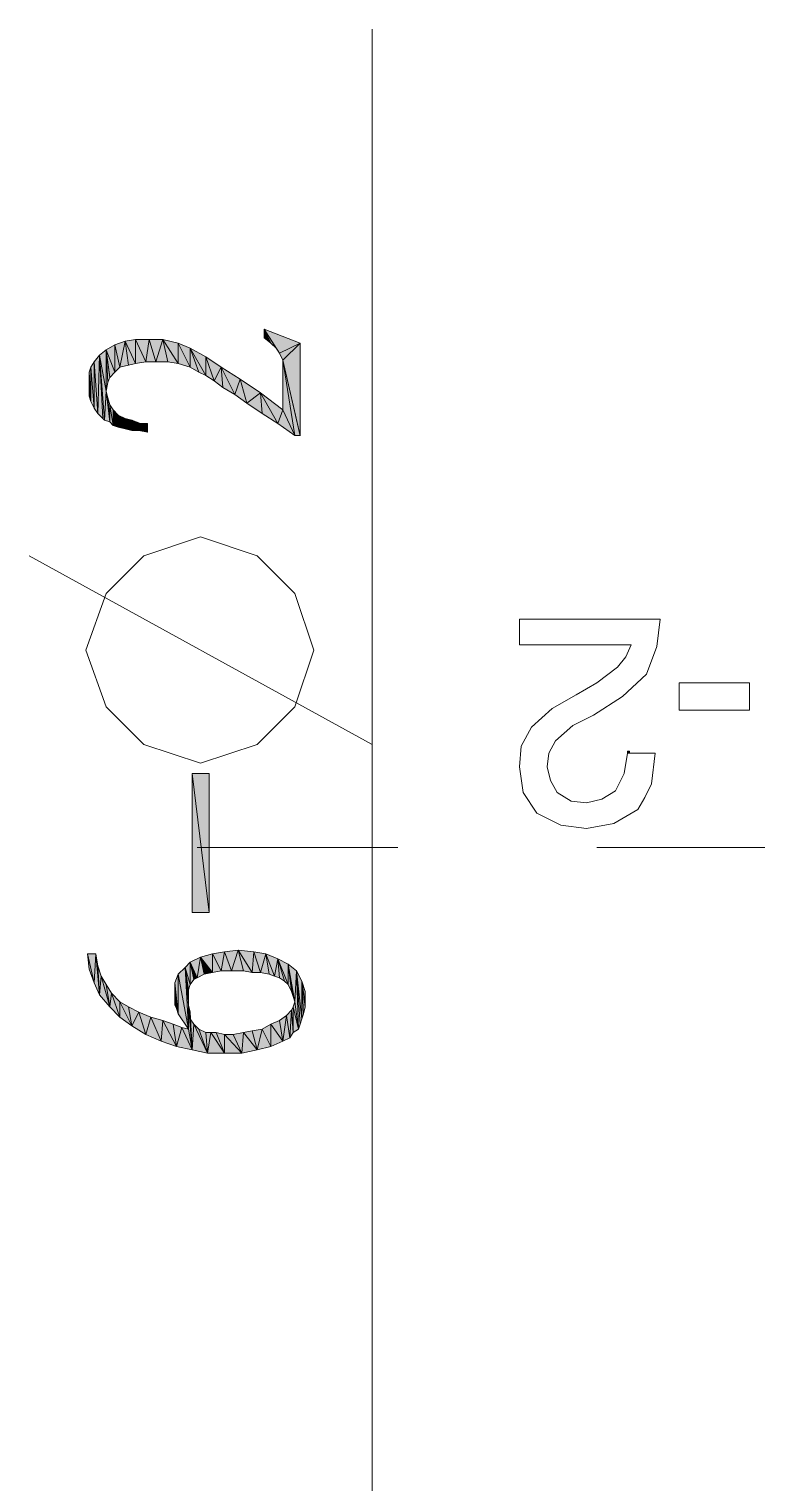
# Model space of a CAD drawing. Header units: inches. Extents: x 11 to 682, y 148 to 1119.
# Drawn here: x 216.4 to 241.9, y 561.8 to 612.7 of the extents above; entities that cross this region are included whole.
import ezdxf

# ---------------------------------------------------------------- set-up
doc = ezdxf.new("R2010")
doc.units = ezdxf.units.IN
doc.header["$MEASUREMENT"] = 0
doc.layers.add('图层 1', color=7, linetype='Continuous')

msp = doc.modelspace()

# ---------------------------------------------------------------- hatches: boundary and pattern name
at = {"layer": '图层 1', "true_color": 0xffffff}
for points in [[(224.64, 602.16), (224.88, 601.68), (224.64, 601.86)], [(225.06, 601.5), (224.88, 601.68), (224.64, 602.16)], [(225.18, 601.32), (225.06, 601.5), (224.64, 602.16)], [(225.18, 601.32), (224.64, 602.16), (225.9, 601.68)], [(219.42, 600.66), (219.12, 601.439), (219.42, 601.62)], [(219.6, 600.84), (219.42, 601.62), (219.78, 601.74)], [(219.42, 601.62), (219.6, 600.84), (219.42, 600.66)], [(219.78, 601.74), (219.9, 600.9), (219.6, 600.84)], [(220.14, 600.96), (219.78, 601.74), (220.14, 601.8)], [(220.14, 600.96), (219.9, 600.9), (219.78, 601.74)], [(220.14, 601.8), (220.5, 601.02), (220.14, 600.96)], [(220.5, 601.02), (220.14, 601.8), (220.62, 601.8)], [(220.62, 601.8), (220.86, 601.02), (220.5, 601.02)], [(220.86, 601.02), (220.62, 601.8), (221.1, 601.8)], [(221.1, 601.8), (221.28, 601.02), (220.86, 601.02)], [(221.64, 600.96), (221.28, 601.02), (221.1, 601.8)], [(221.64, 600.96), (221.1, 601.8), (221.64, 601.68)], [(221.64, 601.68), (222.06, 600.84), (221.64, 600.96)], [(222.06, 600.84), (221.64, 601.68), (222.06, 601.5)], [(225.9, 601.68), (225.3, 601.08), (225.18, 601.32)], [(225.9, 601.68), (225.9, 598.439), (225.3, 601.08)], [(218.82, 599.22), (218.7, 601.02), (218.88, 601.26)], [(218.88, 601.26), (219, 599.04), (218.82, 599.22)], [(219.12, 600), (218.88, 601.26), (219.12, 601.439)], [(219.06, 598.98), (219, 599.04), (218.88, 601.26)], [(219.12, 600), (219.06, 598.98), (218.88, 601.26)], [(219.12, 601.44), (219.18, 600.3), (219.12, 600)], [(219.24, 600.48), (219.18, 600.3), (219.12, 601.439)], [(219.42, 600.66), (219.24, 600.479), (219.12, 601.439)], [(222.06, 601.5), (222.36, 600.66), (222.06, 600.84)], [(222.6, 600.54), (222.36, 600.66), (222.06, 601.5)], [(222.6, 600.54), (222.06, 601.5), (222.6, 601.2)], [(222.6, 601.2), (222.9, 600.36), (222.6, 600.54)], [(222.9, 600.36), (222.6, 601.2), (223.14, 600.84)], [(225.3, 599.34), (225.3, 601.08), (225.72, 598.44)], [(225.9, 598.44), (225.72, 598.44), (225.3, 601.08)], [(218.58, 599.64), (218.52, 600.66), (218.58, 600.84)], [(218.52, 600.24), (218.52, 600.66), (218.58, 599.64)], [(218.7, 599.4), (218.58, 600.84), (218.7, 601.02)], [(218.58, 600.84), (218.7, 599.4), (218.58, 599.64)], [(218.7, 601.02), (218.82, 599.22), (218.7, 599.4)], [(223.14, 600.84), (223.2, 600.12), (222.9, 600.36)], [(223.62, 599.88), (223.2, 600.12), (223.14, 600.84)], [(223.62, 599.88), (223.14, 600.84), (223.8, 600.42)], [(218.52, 600.24), (218.58, 599.64), (218.52, 599.82)], [(223.8, 600.42), (224.04, 599.58), (223.62, 599.88)], [(224.04, 599.58), (223.8, 600.42), (224.52, 599.94)], [(219.12, 600), (219.24, 598.92), (219.06, 598.98)], [(219.12, 600), (219.18, 599.76), (219.24, 598.92)], [(219.24, 598.92), (219.18, 599.76), (219.24, 599.52)], [(224.52, 599.94), (224.58, 599.22), (224.04, 599.58)], [(225.12, 598.86), (224.58, 599.22), (224.52, 599.939)], [(225.12, 598.86), (224.52, 599.939), (225.3, 599.34)], [(219.24, 599.52), (219.36, 598.8), (219.24, 598.92)], [(219.36, 598.8), (219.24, 599.52), (219.36, 599.34)], [(219.36, 599.34), (219.54, 598.74), (219.36, 598.8)], [(219.54, 598.74), (219.36, 599.34), (219.54, 599.16)], [(219.54, 599.16), (219.78, 598.68), (219.54, 598.74)], [(219.78, 598.68), (219.54, 599.16), (219.78, 599.04)], [(219.78, 599.04), (220.02, 598.62), (219.78, 598.68)], [(220.02, 598.62), (219.78, 599.04), (220.02, 598.98)], [(225.3, 599.34), (225.72, 598.44), (225.12, 598.86)], [(220.02, 598.98), (220.26, 598.62), (220.02, 598.62)], [(220.26, 598.62), (220.02, 598.98), (220.32, 598.86)], [(220.32, 598.86), (220.56, 598.56), (220.26, 598.62)], [(220.56, 598.56), (220.32, 598.86), (220.56, 598.86)], [(222.12, 586.62), (222.72, 581.76), (222.12, 581.76)], [(222.72, 581.76), (222.12, 586.62), (222.72, 586.62)], [(218.7, 579.3), (218.52, 579.78), (218.46, 580.32)], [(218.7, 579.3), (218.46, 580.32), (218.76, 580.32)], [(218.76, 580.32), (218.88, 578.88), (218.7, 579.3)], [(218.76, 580.32), (218.82, 579.9), (218.88, 578.88)], [(222.3, 579.48), (222.06, 580.02), (222.42, 580.2)], [(222.42, 580.2), (222.54, 579.6), (222.3, 579.48)], [(222.84, 579.66), (222.42, 580.2), (222.84, 580.32)], [(222.84, 579.66), (222.54, 579.6), (222.42, 580.2)], [(223.14, 579.72), (222.84, 580.32), (223.26, 580.38)], [(222.84, 580.32), (223.14, 579.72), (222.84, 579.66)], [(223.26, 580.38), (223.5, 579.72), (223.14, 579.72)], [(223.5, 579.72), (223.26, 580.38), (223.74, 580.439)], [(223.74, 580.44), (223.92, 579.72), (223.5, 579.72)], [(224.22, 579.66), (223.92, 579.72), (223.74, 580.439)], [(224.22, 579.66), (223.74, 580.439), (224.28, 580.38)], [(224.28, 580.38), (224.52, 579.66), (224.22, 579.66)], [(224.52, 579.66), (224.28, 580.38), (224.7, 580.32)], [(224.7, 580.32), (224.82, 579.6), (224.52, 579.66)], [(225, 579.54), (224.82, 579.6), (224.7, 580.32)], [(225, 579.54), (224.7, 580.32), (225.12, 580.14)], [(218.88, 578.88), (218.82, 579.9), (218.94, 579.54)], [(221.64, 579.6), (221.88, 579.84), (222, 577.68)], [(222.06, 579.24), (221.88, 579.84), (222.06, 580.02)], [(222, 578.52), (222, 577.68), (221.88, 579.84)], [(222, 578.88), (222, 578.52), (221.88, 579.84)], [(222, 579.06), (222, 578.88), (221.88, 579.84)], [(222.06, 579.24), (222, 579.06), (221.88, 579.84)], [(222.06, 580.02), (222.18, 579.42), (222.06, 579.24)], [(222.3, 579.48), (222.18, 579.42), (222.06, 580.02)], [(225.12, 580.14), (225.18, 579.48), (225, 579.54)], [(225.36, 579.36), (225.18, 579.48), (225.12, 580.14)], [(225.48, 579.24), (225.36, 579.36), (225.12, 580.14)], [(225.48, 579.24), (225.12, 580.14), (225.48, 579.96)], [(225.48, 579.96), (225.6, 579), (225.48, 579.24)], [(225.66, 578.82), (225.6, 579), (225.48, 579.96)], [(225.72, 578.64), (225.66, 578.82), (225.48, 579.96)], [(225.72, 578.64), (225.48, 579.96), (225.78, 579.72)], [(225.72, 578.64), (225.78, 579.72), (225.84, 577.68)], [(225.9, 577.86), (225.84, 577.68), (225.78, 579.72)], [(225.96, 578.04), (225.9, 577.86), (225.78, 579.72)], [(225.96, 578.04), (225.78, 579.72), (225.96, 579.36)], [(218.94, 579.54), (219.24, 578.46), (218.88, 578.88)], [(218.94, 579.54), (219.12, 579.24), (219.24, 578.46)], [(219.24, 578.46), (219.12, 579.24), (219.3, 578.94)], [(221.64, 578.22), (221.52, 579.3), (221.64, 579.6)], [(221.52, 579), (221.52, 579.3), (221.58, 578.4)], [(221.64, 578.22), (221.58, 578.4), (221.52, 579.3)], [(221.64, 579.6), (222, 577.68), (221.64, 578.22)], [(225.96, 579.36), (226.02, 578.22), (225.96, 578.04)], [(226.08, 578.46), (226.02, 578.22), (225.96, 579.36)], [(226.08, 578.58), (226.08, 578.46), (225.96, 579.36)], [(226.08, 578.58), (225.96, 579.36), (226.08, 579)], [(219.3, 578.94), (219.6, 578.1), (219.24, 578.46)], [(219.6, 578.1), (219.3, 578.939), (219.6, 578.64)], [(221.52, 578.76), (221.52, 579), (221.58, 578.4)], [(221.52, 578.76), (221.58, 578.4), (221.52, 578.52)], [(219.6, 578.64), (219.9, 578.46), (220.02, 577.8)], [(219.6, 578.64), (220.02, 577.8), (219.6, 578.1)], [(220.02, 577.8), (219.9, 578.46), (220.26, 578.28)], [(220.26, 578.28), (220.5, 577.5), (220.02, 577.8)], [(220.5, 577.5), (220.26, 578.28), (220.68, 578.1)], [(222, 578.52), (222.06, 578.28), (222.12, 576.96)], [(222, 577.68), (222, 578.52), (222.12, 576.96)], [(222.06, 578.28), (222.06, 578.04), (222.12, 576.96)], [(225.54, 577.38), (225.42, 578.16), (225.6, 578.34)], [(225.6, 578.34), (225.66, 577.56), (225.54, 577.38)], [(225.66, 577.56), (225.6, 578.34), (225.66, 578.46)], [(225.66, 578.46), (225.72, 578.64), (225.84, 577.68)], [(225.66, 578.46), (225.84, 577.68), (225.66, 577.56)], [(220.68, 578.1), (221.04, 577.26), (220.5, 577.5)], [(221.04, 577.26), (220.68, 578.1), (221.1, 577.98)], [(221.1, 577.98), (221.58, 577.08), (221.04, 577.26)], [(221.1, 577.98), (221.46, 577.86), (221.58, 577.08)], [(221.58, 577.08), (221.46, 577.86), (221.76, 577.74)], [(221.76, 577.74), (222.12, 576.96), (221.58, 577.08)], [(221.76, 577.74), (222, 577.68), (222.12, 576.96)], [(222.12, 576.96), (222.06, 578.04), (222.18, 577.86)], [(222.18, 577.86), (222.66, 576.84), (222.12, 576.96)], [(222.18, 577.86), (222.36, 577.68), (222.66, 576.84)], [(222.36, 577.68), (222.6, 577.56), (222.66, 576.84)], [(224.4, 576.96), (224.22, 577.62), (224.58, 577.68)], [(224.58, 577.68), (224.88, 577.08), (224.4, 576.96)], [(224.88, 577.08), (224.58, 577.68), (224.88, 577.86)], [(224.88, 577.86), (225.18, 577.98), (225.3, 577.26)], [(224.88, 577.86), (225.3, 577.26), (224.88, 577.08)], [(225.3, 577.26), (225.18, 577.98), (225.42, 578.16)], [(225.42, 578.16), (225.54, 577.38), (225.3, 577.26)], [(222.66, 576.84), (222.6, 577.56), (222.78, 577.56)], [(222.78, 577.56), (223.26, 576.84), (222.66, 576.84)], [(222.78, 577.56), (222.96, 577.56), (223.26, 576.84)], [(223.26, 576.84), (222.96, 577.56), (223.26, 577.5)], [(223.26, 577.5), (223.56, 577.5), (223.86, 576.84)], [(223.26, 577.5), (223.86, 576.84), (223.26, 576.84)], [(223.86, 576.84), (223.56, 577.5), (223.92, 577.56)], [(223.92, 577.56), (224.4, 576.96), (223.86, 576.84)], [(223.92, 577.56), (224.22, 577.62), (224.4, 576.96)]]:
    msp.add_hatch(color=7, dxfattribs=at).paths.add_polyline_path(points)
h = msp.add_hatch(color=7, dxfattribs=at)
h.dxf.hatch_style = 2
h.paths.add_polyline_path([(237.36, 587.34), (237.42, 587.34), (237.42, 587.4), (237.36, 587.4)])
h = msp.add_hatch(color=7, dxfattribs=at)
h.dxf.hatch_style = 2
h.paths.add_polyline_path([(237.36, 587.34), (237.42, 587.34), (237.42, 587.4), (237.36, 587.4)])

# ---------------------------------------------------------------- linework, layer by layer
at = {"layer": '图层 1', "color": 7, "lineweight": 18, "true_color": 0xffffff}
for points in [[(228.42, 559.92), (228.42, 612.66), (228.42, 566.34)], [(222.42, 586.98), (220.44, 587.64), (219.12, 588.96), (218.4, 590.939), (219.12, 592.92), (220.44, 594.24), (222.42, 594.9), (224.4, 594.24), (225.72, 592.92), (226.38, 590.939), (225.72, 588.96), (224.4, 587.64), (222.42, 586.98)], [(216.42, 594.24), (228.42, 587.64)], [(233.58, 592.021), (233.58, 591.12)], [(233.58, 592.02), (238.5, 592.02)], [(234.54, 586.86), (234.6, 587.34), (234.84, 587.76), (235.44, 588.3), (236.16, 588.66), (237.18, 589.32), (238.02, 590.1), (238.38, 591.06), (238.5, 592.02)], [(233.58, 591.12), (237.48, 591.12)], [(237.3, 590.7), (237.48, 591.12)], [(237, 590.34), (237.3, 590.7)], [(236.28, 589.8), (237, 590.34)], [(234.72, 588.9), (235.56, 589.38)], [(235.56, 589.38), (236.28, 589.8)], [(239.16, 589.8), (241.62, 589.8)], [(239.16, 589.8), (239.16, 588.84)], [(241.62, 588.84), (241.62, 589.8)], [(234, 588.24), (234.72, 588.9)], [(239.16, 588.84), (241.62, 588.84)], [(233.64, 587.58), (234, 588.24)], [(233.58, 586.86), (233.64, 587.58)], [(233.58, 586.86), (233.7, 585.96), (234.18, 585.24), (235.02, 584.82), (235.92, 584.7), (236.88, 584.88), (237.72, 585.36), (237.96, 585.78), (238.2, 586.26), (238.32, 587.34)], [(237.24, 586.62), (237.36, 587.34)], [(237.36, 587.34), (238.32, 587.34)], [(234.54, 586.86), (234.66, 586.38)], [(234.66, 586.38), (234.9, 585.96)], [(236.94, 586.02), (237.24, 586.62)], [(234.9, 585.96), (235.38, 585.66)], [(236.46, 585.72), (236.94, 586.02)], [(235.38, 585.66), (235.92, 585.6)], [(235.92, 585.6), (236.46, 585.72)], [(222.3, 584.04), (229.32, 584.04)], [(236.28, 584.04), (271.38, 584.04)]]:
    msp.add_lwpolyline(points, dxfattribs=at)
at = {"layer": '图层 1', "lineweight": 0}
for points in [[(224.64, 602.16), (224.88, 601.68), (224.64, 601.86), (224.64, 602.16)], [(225.06, 601.5), (224.88, 601.68), (224.64, 602.16), (225.06, 601.5)], [(225.18, 601.32), (225.06, 601.5), (224.64, 602.16), (225.18, 601.32)], [(225.18, 601.32), (224.64, 602.16), (225.9, 601.68), (225.18, 601.32)], [(219.42, 600.66), (219.12, 601.439), (219.42, 601.62), (219.42, 600.66)], [(219.6, 600.84), (219.42, 601.62), (219.78, 601.74), (219.6, 600.84)], [(219.42, 601.62), (219.6, 600.84), (219.42, 600.66), (219.42, 601.62)], [(219.78, 601.74), (219.9, 600.9), (219.6, 600.84), (219.78, 601.74)], [(220.14, 600.96), (219.78, 601.74), (220.14, 601.8), (220.14, 600.96)], [(220.14, 600.96), (219.9, 600.9), (219.78, 601.74), (220.14, 600.96)], [(220.14, 601.8), (220.5, 601.02), (220.14, 600.96), (220.14, 601.8)], [(220.5, 601.02), (220.14, 601.8), (220.62, 601.8), (220.5, 601.02)], [(220.62, 601.8), (220.86, 601.02), (220.5, 601.02), (220.62, 601.8)], [(220.86, 601.02), (220.62, 601.8), (221.1, 601.8), (220.86, 601.02)], [(221.1, 601.8), (221.28, 601.02), (220.86, 601.02), (221.1, 601.8)], [(221.64, 600.96), (221.28, 601.02), (221.1, 601.8), (221.64, 600.96)], [(221.64, 600.96), (221.1, 601.8), (221.64, 601.68), (221.64, 600.96)], [(221.64, 601.68), (222.06, 600.84), (221.64, 600.96), (221.64, 601.68)], [(222.06, 600.84), (221.64, 601.68), (222.06, 601.5), (222.06, 600.84)], [(225.9, 601.68), (225.3, 601.08), (225.18, 601.32), (225.9, 601.68)], [(225.9, 601.68), (225.9, 598.439), (225.3, 601.08), (225.9, 601.68)], [(218.82, 599.22), (218.7, 601.02), (218.88, 601.26), (218.82, 599.22)], [(218.88, 601.26), (219, 599.04), (218.82, 599.22), (218.88, 601.26)], [(219.12, 600), (218.88, 601.26), (219.12, 601.439), (219.12, 600)], [(219.06, 598.98), (219, 599.04), (218.88, 601.26), (219.06, 598.98)], [(219.12, 600), (219.06, 598.98), (218.88, 601.26), (219.12, 600)], [(219.12, 601.44), (219.18, 600.3), (219.12, 600), (219.12, 601.44)], [(219.24, 600.48), (219.18, 600.3), (219.12, 601.439), (219.24, 600.48)], [(219.42, 600.66), (219.24, 600.479), (219.12, 601.439), (219.42, 600.66)], [(222.06, 601.5), (222.36, 600.66), (222.06, 600.84), (222.06, 601.5)], [(222.6, 600.54), (222.36, 600.66), (222.06, 601.5), (222.6, 600.54)], [(222.6, 600.54), (222.06, 601.5), (222.6, 601.2), (222.6, 600.54)], [(222.6, 601.2), (222.9, 600.36), (222.6, 600.54), (222.6, 601.2)], [(222.9, 600.36), (222.6, 601.2), (223.14, 600.84), (222.9, 600.36)], [(225.3, 599.34), (225.3, 601.08), (225.72, 598.44), (225.3, 599.34)], [(225.9, 598.44), (225.72, 598.44), (225.3, 601.08), (225.9, 598.44)], [(218.58, 599.64), (218.52, 600.66), (218.58, 600.84), (218.58, 599.64)], [(218.52, 600.24), (218.52, 600.66), (218.58, 599.64), (218.52, 600.24)], [(218.7, 599.4), (218.58, 600.84), (218.7, 601.02), (218.7, 599.4)], [(218.58, 600.84), (218.7, 599.4), (218.58, 599.64), (218.58, 600.84)], [(218.7, 601.02), (218.82, 599.22), (218.7, 599.4), (218.7, 601.02)], [(223.14, 600.84), (223.2, 600.12), (222.9, 600.36), (223.14, 600.84)], [(223.62, 599.88), (223.2, 600.12), (223.14, 600.84), (223.62, 599.88)], [(223.62, 599.88), (223.14, 600.84), (223.8, 600.42), (223.62, 599.88)], [(218.52, 600.24), (218.58, 599.64), (218.52, 599.82), (218.52, 600.24)], [(223.8, 600.42), (224.04, 599.58), (223.62, 599.88), (223.8, 600.42)], [(224.04, 599.58), (223.8, 600.42), (224.52, 599.94), (224.04, 599.58)], [(219.12, 600), (219.24, 598.92), (219.06, 598.98), (219.12, 600)], [(219.12, 600), (219.18, 599.76), (219.24, 598.92), (219.12, 600)], [(219.24, 598.92), (219.18, 599.76), (219.24, 599.52), (219.24, 598.92)], [(224.52, 599.94), (224.58, 599.22), (224.04, 599.58), (224.52, 599.94)], [(225.12, 598.86), (224.58, 599.22), (224.52, 599.939), (225.12, 598.86)], [(225.12, 598.86), (224.52, 599.939), (225.3, 599.34), (225.12, 598.86)], [(219.24, 599.52), (219.36, 598.8), (219.24, 598.92), (219.24, 599.52)], [(219.36, 598.8), (219.24, 599.52), (219.36, 599.34), (219.36, 598.8)], [(219.36, 599.34), (219.54, 598.74), (219.36, 598.8), (219.36, 599.34)], [(219.54, 598.74), (219.36, 599.34), (219.54, 599.16), (219.54, 598.74)], [(219.54, 599.16), (219.78, 598.68), (219.54, 598.74), (219.54, 599.16)], [(219.78, 598.68), (219.54, 599.16), (219.78, 599.04), (219.78, 598.68)], [(219.78, 599.04), (220.02, 598.62), (219.78, 598.68), (219.78, 599.04)], [(220.02, 598.62), (219.78, 599.04), (220.02, 598.98), (220.02, 598.62)], [(225.3, 599.34), (225.72, 598.44), (225.12, 598.86), (225.3, 599.34)], [(220.02, 598.98), (220.26, 598.62), (220.02, 598.62), (220.02, 598.98)], [(220.26, 598.62), (220.02, 598.98), (220.32, 598.86), (220.26, 598.62)], [(220.32, 598.86), (220.56, 598.56), (220.26, 598.62), (220.32, 598.86)], [(220.56, 598.56), (220.32, 598.86), (220.56, 598.86), (220.56, 598.56)], [(237.36, 587.34), (237.42, 587.34), (237.42, 587.4), (237.36, 587.4), (237.36, 587.34)], [(237.36, 587.34), (237.42, 587.34), (237.42, 587.4), (237.36, 587.4), (237.36, 587.34)], [(222.12, 586.62), (222.72, 581.76), (222.12, 581.76), (222.12, 586.62)], [(222.72, 581.76), (222.12, 586.62), (222.72, 586.62), (222.72, 581.76)], [(218.7, 579.3), (218.52, 579.78), (218.46, 580.32), (218.7, 579.3)], [(218.7, 579.3), (218.46, 580.32), (218.76, 580.32), (218.7, 579.3)], [(218.76, 580.32), (218.88, 578.88), (218.7, 579.3), (218.76, 580.32)], [(218.76, 580.32), (218.82, 579.9), (218.88, 578.88), (218.76, 580.32)], [(222.3, 579.48), (222.06, 580.02), (222.42, 580.2), (222.3, 579.48)], [(222.42, 580.2), (222.54, 579.6), (222.3, 579.48), (222.42, 580.2)], [(222.84, 579.66), (222.42, 580.2), (222.84, 580.32), (222.84, 579.66)], [(222.84, 579.66), (222.54, 579.6), (222.42, 580.2), (222.84, 579.66)], [(223.14, 579.72), (222.84, 580.32), (223.26, 580.38), (223.14, 579.72)], [(222.84, 580.32), (223.14, 579.72), (222.84, 579.66), (222.84, 580.32)], [(223.26, 580.38), (223.5, 579.72), (223.14, 579.72), (223.26, 580.38)], [(223.5, 579.72), (223.26, 580.38), (223.74, 580.439), (223.5, 579.72)], [(223.74, 580.44), (223.92, 579.72), (223.5, 579.72), (223.74, 580.44)], [(224.22, 579.66), (223.92, 579.72), (223.74, 580.439), (224.22, 579.66)], [(224.22, 579.66), (223.74, 580.439), (224.28, 580.38), (224.22, 579.66)], [(224.28, 580.38), (224.52, 579.66), (224.22, 579.66), (224.28, 580.38)], [(224.52, 579.66), (224.28, 580.38), (224.7, 580.32), (224.52, 579.66)], [(224.7, 580.32), (224.82, 579.6), (224.52, 579.66), (224.7, 580.32)], [(225, 579.54), (224.82, 579.6), (224.7, 580.32), (225, 579.54)], [(225, 579.54), (224.7, 580.32), (225.12, 580.14), (225, 579.54)], [(218.88, 578.88), (218.82, 579.9), (218.94, 579.54), (218.88, 578.88)], [(221.64, 579.6), (221.88, 579.84), (222, 577.68), (221.64, 579.6)], [(222.06, 579.24), (221.88, 579.84), (222.06, 580.02), (222.06, 579.24)], [(222, 578.52), (222, 577.68), (221.88, 579.84), (222, 578.52)], [(222, 578.88), (222, 578.52), (221.88, 579.84), (222, 578.88)], [(222, 579.06), (222, 578.88), (221.88, 579.84), (222, 579.06)], [(222.06, 579.24), (222, 579.06), (221.88, 579.84), (222.06, 579.24)], [(222.06, 580.02), (222.18, 579.42), (222.06, 579.24), (222.06, 580.02)], [(222.3, 579.48), (222.18, 579.42), (222.06, 580.02), (222.3, 579.48)], [(225.12, 580.14), (225.18, 579.48), (225, 579.54), (225.12, 580.14)], [(225.36, 579.36), (225.18, 579.48), (225.12, 580.14), (225.36, 579.36)], [(225.48, 579.24), (225.36, 579.36), (225.12, 580.14), (225.48, 579.24)], [(225.48, 579.24), (225.12, 580.14), (225.48, 579.96), (225.48, 579.24)], [(225.48, 579.96), (225.6, 579), (225.48, 579.24), (225.48, 579.96)], [(225.66, 578.82), (225.6, 579), (225.48, 579.96), (225.66, 578.82)], [(225.72, 578.64), (225.66, 578.82), (225.48, 579.96), (225.72, 578.64)], [(225.72, 578.64), (225.48, 579.96), (225.78, 579.72), (225.72, 578.64)], [(225.72, 578.64), (225.78, 579.72), (225.84, 577.68), (225.72, 578.64)], [(225.9, 577.86), (225.84, 577.68), (225.78, 579.72), (225.9, 577.86)], [(225.96, 578.04), (225.9, 577.86), (225.78, 579.72), (225.96, 578.04)], [(225.96, 578.04), (225.78, 579.72), (225.96, 579.36), (225.96, 578.04)], [(218.94, 579.54), (219.24, 578.46), (218.88, 578.88), (218.94, 579.54)], [(218.94, 579.54), (219.12, 579.24), (219.24, 578.46), (218.94, 579.54)], [(219.24, 578.46), (219.12, 579.24), (219.3, 578.94), (219.24, 578.46)], [(221.64, 578.22), (221.52, 579.3), (221.64, 579.6), (221.64, 578.22)], [(221.52, 579), (221.52, 579.3), (221.58, 578.4), (221.52, 579)], [(221.64, 578.22), (221.58, 578.4), (221.52, 579.3), (221.64, 578.22)], [(221.64, 579.6), (222, 577.68), (221.64, 578.22), (221.64, 579.6)], [(225.96, 579.36), (226.02, 578.22), (225.96, 578.04), (225.96, 579.36)], [(226.08, 578.46), (226.02, 578.22), (225.96, 579.36), (226.08, 578.46)], [(226.08, 578.58), (226.08, 578.46), (225.96, 579.36), (226.08, 578.58)], [(226.08, 578.58), (225.96, 579.36), (226.08, 579), (226.08, 578.58)], [(219.3, 578.94), (219.6, 578.1), (219.24, 578.46), (219.3, 578.94)], [(219.6, 578.1), (219.3, 578.939), (219.6, 578.64), (219.6, 578.1)], [(221.52, 578.76), (221.52, 579), (221.58, 578.4), (221.52, 578.76)], [(221.52, 578.76), (221.58, 578.4), (221.52, 578.52), (221.52, 578.76)], [(219.6, 578.64), (219.9, 578.46), (220.02, 577.8), (219.6, 578.64)], [(219.6, 578.64), (220.02, 577.8), (219.6, 578.1), (219.6, 578.64)], [(220.02, 577.8), (219.9, 578.46), (220.26, 578.28), (220.02, 577.8)], [(220.26, 578.28), (220.5, 577.5), (220.02, 577.8), (220.26, 578.28)], [(220.5, 577.5), (220.26, 578.28), (220.68, 578.1), (220.5, 577.5)], [(222, 578.52), (222.06, 578.28), (222.12, 576.96), (222, 578.52)], [(222, 577.68), (222, 578.52), (222.12, 576.96), (222, 577.68)], [(222.06, 578.28), (222.06, 578.04), (222.12, 576.96), (222.06, 578.28)], [(225.54, 577.38), (225.42, 578.16), (225.6, 578.34), (225.54, 577.38)], [(225.6, 578.34), (225.66, 577.56), (225.54, 577.38), (225.6, 578.34)], [(225.66, 577.56), (225.6, 578.34), (225.66, 578.46), (225.66, 577.56)], [(225.66, 578.46), (225.72, 578.64), (225.84, 577.68), (225.66, 578.46)], [(225.66, 578.46), (225.84, 577.68), (225.66, 577.56), (225.66, 578.46)], [(220.68, 578.1), (221.04, 577.26), (220.5, 577.5), (220.68, 578.1)], [(221.04, 577.26), (220.68, 578.1), (221.1, 577.98), (221.04, 577.26)], [(221.1, 577.98), (221.58, 577.08), (221.04, 577.26), (221.1, 577.98)], [(221.1, 577.98), (221.46, 577.86), (221.58, 577.08), (221.1, 577.98)], [(221.58, 577.08), (221.46, 577.86), (221.76, 577.74), (221.58, 577.08)], [(221.76, 577.74), (222.12, 576.96), (221.58, 577.08), (221.76, 577.74)], [(221.76, 577.74), (222, 577.68), (222.12, 576.96), (221.76, 577.74)], [(222.12, 576.96), (222.06, 578.04), (222.18, 577.86), (222.12, 576.96)], [(222.18, 577.86), (222.66, 576.84), (222.12, 576.96), (222.18, 577.86)], [(222.18, 577.86), (222.36, 577.68), (222.66, 576.84), (222.18, 577.86)], [(222.36, 577.68), (222.6, 577.56), (222.66, 576.84), (222.36, 577.68)], [(224.4, 576.96), (224.22, 577.62), (224.58, 577.68), (224.4, 576.96)], [(224.58, 577.68), (224.88, 577.08), (224.4, 576.96), (224.58, 577.68)], [(224.88, 577.08), (224.58, 577.68), (224.88, 577.86), (224.88, 577.08)], [(224.88, 577.86), (225.18, 577.98), (225.3, 577.26), (224.88, 577.86)], [(224.88, 577.86), (225.3, 577.26), (224.88, 577.08), (224.88, 577.86)], [(225.3, 577.26), (225.18, 577.98), (225.42, 578.16), (225.3, 577.26)], [(225.42, 578.16), (225.54, 577.38), (225.3, 577.26), (225.42, 578.16)], [(222.66, 576.84), (222.6, 577.56), (222.78, 577.56), (222.66, 576.84)], [(222.78, 577.56), (223.26, 576.84), (222.66, 576.84), (222.78, 577.56)], [(222.78, 577.56), (222.96, 577.56), (223.26, 576.84), (222.78, 577.56)], [(223.26, 576.84), (222.96, 577.56), (223.26, 577.5), (223.26, 576.84)], [(223.26, 577.5), (223.56, 577.5), (223.86, 576.84), (223.26, 577.5)], [(223.26, 577.5), (223.86, 576.84), (223.26, 576.84), (223.26, 577.5)], [(223.86, 576.84), (223.56, 577.5), (223.92, 577.56), (223.86, 576.84)], [(223.92, 577.56), (224.4, 576.96), (223.86, 576.84), (223.92, 577.56)], [(223.92, 577.56), (224.22, 577.62), (224.4, 576.96), (223.92, 577.56)]]:
    msp.add_lwpolyline(points, dxfattribs=at)

doc.saveas('drawing.dxf')
